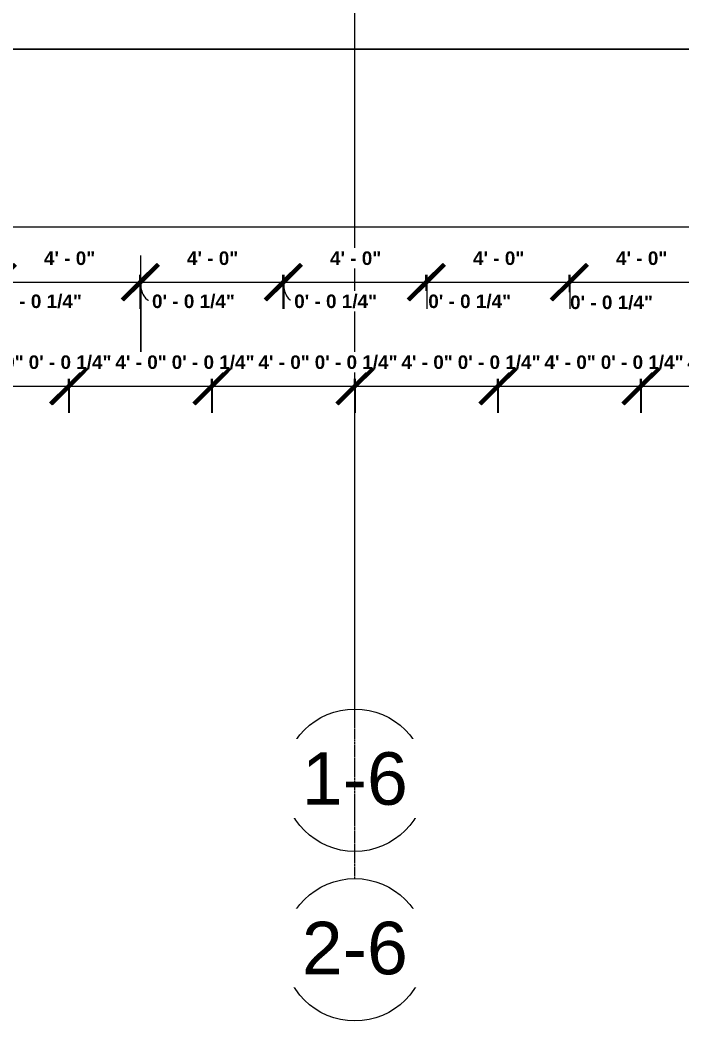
# Model space of a CAD drawing. Header units: inches. Extents: x 23906 to 26777, y -23220 to -20467.
# Drawn here: x 24709.9 to 24933.3, y -23219.7 to -22882.3 of the extents above; entities that cross this region are included whole.
import ezdxf

# ---------------------------------------------------------------- set-up
doc = ezdxf.new("R2010")
doc.units = ezdxf.units.IN
doc.header["$MEASUREMENT"] = 0
doc.linetypes.add('Grid Line 1_2_', pattern=[0.875, 0.5, -0.125, 0.125, -0.125])
for name, color, linetype, lineweight in [('A-ANNO-DIMS', 211, 'Continuous', 9), ('A-ANNO-DIMS-96', 211, 'Continuous', 9), ('A-SITE-ROAD', 130, 'Continuous', 20), ('A-SITE-SWLK', 140, 'Continuous', 20), ('C-TOPO', 7, 'Continuous', 20), ('S-GRID', 1, 'Continuous', 9), ('S-GRID-IDEN', 1, 'Continuous', 9)]:
    doc.layers.add(name, color=color, linetype=linetype, lineweight=lineweight)
doc.styles.add('Arial', font='arial.ttf', dxfattribs={"height": 17.703593})
doc.styles.add('Arial_B_1', font='arialbd.ttf', dxfattribs={"height": 4.566403})
doc.dimstyles.new('OD_Dimension_2_1', dxfattribs={"dimscale": 12, "dimtxt": 4.5, "dimasz": 1, "dimexe": 0.75, "dimexo": 0.5, "dimgap": 0.375, "dimtad": 1, "dimdec": 4, "dimrnd": 0.0625, "dimzin": 1, "dimdsep": 46, "dimlunit": 4, "dimtxsty": 'Arial_B_1', "dimblk1": 'OBLIQUE', "dimblk2": 'OBLIQUE', "dimsah": 1, "dimcen": 0.09, "dimdle": 0.75, "dimazin": 0, "dimtfac": 1, "dimtdec": 4, "dimtix": 1, "dimtmove": 1, "dimatfit": 3, "dimfxl": 1, "dimtvp": 1, "dimtfill": 1, "dimfrac": 2, "dimtolj": 1, "dimtzin": 0, "dimlwd": 13, "dimlwe": 13, "dimarcsym": 2})
doc.dimstyles.new('OD_Dimension_2_2', dxfattribs={"dimscale": 12, "dimtxt": 4.5, "dimasz": 1, "dimexe": 0.75, "dimexo": 0.5, "dimgap": 0.375, "dimtad": 1, "dimdec": 4, "dimrnd": 0.0625, "dimzin": 1, "dimdsep": 46, "dimlunit": 4, "dimtxsty": 'Arial_B_1', "dimblk1": 'OBLIQUE', "dimblk2": 'OBLIQUE', "dimsah": 1, "dimcen": 0.09, "dimdle": 0.75, "dimazin": 0, "dimtfac": 1, "dimtdec": 4, "dimtix": 1, "dimtmove": 0, "dimatfit": 3, "dimfxl": 1, "dimtvp": 1, "dimtfill": 1, "dimfrac": 2, "dimtolj": 1, "dimtzin": 0, "dimlwd": 13, "dimlwe": 13, "dimarcsym": 2})

# ---------------------------------------------------------------- blocks, each defined once
blk = doc.blocks.new('Grid - Grid Head - Circle-14747-Enlarged First Floor Plan _East_')
at = {"layer": 'S-GRID-IDEN'}
blk.add_circle((0, 0), 0.25, dxfattribs=at)
blk = doc.blocks.new('DIMBLOCK111-Enlarged First Floor Plan _East_')
at = {"layer": 'A-ANNO-DIMS-96', "lineweight": 50}
for p, q in [((24702.14, -22970.65), (24708.14, -22964.65)), ((24702.39, -22970.65), (24708.39, -22964.65)), ((24702.14, -22970.65), (24696.14, -22976.65)), ((24702.39, -22970.65), (24696.39, -22976.65))]:
    blk.add_line(p, q, dxfattribs=at)
at = {"layer": 'A-ANNO-DIMS-96', "lineweight": 13}
for p, q in [((24702.14, -22968.16), (24702.14, -22979.65)), ((24702.14, -22970.65), (24702.14, -22968.16)), ((24702.39, -22968.16), (24702.39, -22979.65)), ((24702.39, -22970.65), (24702.39, -22968.16)), ((24702.14, -22970.65), (24702.39, -22970.65))]:
    blk.add_line(p, q, dxfattribs=at)
blk.add_ellipse((24702.85, -22970.65), major_axis=(0, 6.44), ratio=0.090659, start_param=1.570796, end_param=3.141593, dxfattribs=at)
at = {"layer": 'A-ANNO-DIMS-96', "color": 0, "lineweight": 13, "insert": (24702.85, -22974.81), "char_height": 4.5664, "width": 32.4857, "attachment_point": 1, "line_spacing_factor": 0.938532, "style": 'Arial_B_1', "bg_fill": 3, "box_fill_scale": 1.25, "bg_fill_color": 0, "bg_fill_transparency": 0}
blk.add_mtext('0\' - 0 1/4"', dxfattribs=at)
blk = doc.blocks.new('_Oblique')
at = {"color": 0, "linetype": 'ByBlock', "lineweight": -2}
blk.add_line((-0.5, -0.5), (0.5, 0.5), dxfattribs=at)
blk = doc.blocks.new('DIMBLOCK112-Enlarged First Floor Plan _East_')
at = {"layer": 'A-ANNO-DIMS-96', "lineweight": 50}
for p, q in [((24702.39, -22970.65), (24708.39, -22964.65)), ((24750.39, -22970.65), (24756.39, -22964.65)), ((24702.39, -22970.65), (24696.39, -22976.65)), ((24750.39, -22970.65), (24744.39, -22976.65))]:
    blk.add_line(p, q, dxfattribs=at)
at = {"layer": 'A-ANNO-DIMS-96', "lineweight": 13}
for p, q in [((24702.39, -22968.16), (24702.39, -22979.65)), ((24702.39, -22970.65), (24702.39, -22968.16)), ((24750.39, -22968.16), (24750.39, -22979.65)), ((24750.39, -22970.65), (24750.39, -22968.16)), ((24702.39, -22970.65), (24750.39, -22970.65))]:
    blk.add_line(p, q, dxfattribs=at)
at = {"layer": 'A-ANNO-DIMS-96', "color": 0, "lineweight": 13, "insert": (24718, -22960.29), "char_height": 4.566, "width": 20.1429, "attachment_point": 1, "line_spacing_factor": 0.938532, "style": 'Arial_B_1', "bg_fill": 3, "box_fill_scale": 1.25, "bg_fill_color": 0, "bg_fill_transparency": 0}
blk.add_mtext('4\' - 0"', dxfattribs=at)
blk = doc.blocks.new('DIMBLOCK113-Enlarged First Floor Plan _East_')
at = {"layer": 'A-ANNO-DIMS-96', "lineweight": 13}
for p, q in [((24750.64, -22998.63), (24750.64, -22961.65)), ((24750.39, -22968.16), (24750.39, -22979.65)), ((24750.39, -22970.65), (24750.39, -22968.16)), ((24750.39, -22970.65), (24750.64, -22970.65)), ((24750.64, -22970.65), (24750.64, -22998.63))]:
    blk.add_line(p, q, dxfattribs=at)
at = {"layer": 'A-ANNO-DIMS-96', "lineweight": 50}
for p, q in [((24750.39, -22970.65), (24756.39, -22964.65)), ((24750.64, -22970.65), (24756.64, -22964.65)), ((24750.39, -22970.65), (24744.39, -22976.65)), ((24750.64, -22970.65), (24744.64, -22976.65))]:
    blk.add_line(p, q, dxfattribs=at)
at = {"layer": 'A-ANNO-DIMS-96', "lineweight": 13}
blk.add_ellipse((24754.46, -22970.65), major_axis=(0, 6.44), ratio=0.612706, start_param=1.570796, end_param=3.141593, dxfattribs=at)
at = {"layer": 'A-ANNO-DIMS-96', "color": 0, "lineweight": 13, "insert": (24754.46, -22974.81), "char_height": 4.5664, "width": 32.4857, "attachment_point": 1, "line_spacing_factor": 0.938532, "style": 'Arial_B_1', "bg_fill": 3, "box_fill_scale": 1.25, "bg_fill_color": 0, "bg_fill_transparency": 0}
blk.add_mtext('0\' - 0 1/4"', dxfattribs=at)
blk = doc.blocks.new('DIMBLOCK114-Enlarged First Floor Plan _East_')
at = {"layer": 'A-ANNO-DIMS-96', "lineweight": 13}
for p, q in [((24750.64, -22998.63), (24750.64, -22961.65)), ((24798.64, -22968.16), (24798.64, -22979.65)), ((24798.64, -22970.65), (24798.64, -22968.16)), ((24750.64, -22970.65), (24798.64, -22970.65)), ((24750.64, -22970.65), (24750.64, -22998.63))]:
    blk.add_line(p, q, dxfattribs=at)
at = {"layer": 'A-ANNO-DIMS-96', "lineweight": 50}
for p, q in [((24750.64, -22970.65), (24756.64, -22964.65)), ((24798.64, -22970.65), (24804.64, -22964.65)), ((24750.64, -22970.65), (24744.64, -22976.65)), ((24798.64, -22970.65), (24792.64, -22976.65))]:
    blk.add_line(p, q, dxfattribs=at)
at = {"layer": 'A-ANNO-DIMS-96', "color": 0, "lineweight": 13, "insert": (24766.25, -22960.29), "char_height": 4.566, "width": 20.1429, "attachment_point": 1, "line_spacing_factor": 0.938532, "style": 'Arial_B_1', "bg_fill": 3, "box_fill_scale": 1.25, "bg_fill_color": 0, "bg_fill_transparency": 0}
blk.add_mtext('4\' - 0"', dxfattribs=at)
blk = doc.blocks.new('DIMBLOCK115-Enlarged First Floor Plan _East_')
at = {"layer": 'A-ANNO-DIMS-96', "lineweight": 50}
for p, q in [((24798.64, -22970.65), (24804.64, -22964.65)), ((24798.89, -22970.65), (24804.89, -22964.65)), ((24798.64, -22970.65), (24792.64, -22976.65)), ((24798.89, -22970.65), (24792.89, -22976.65))]:
    blk.add_line(p, q, dxfattribs=at)
at = {"layer": 'A-ANNO-DIMS-96', "lineweight": 13}
for p, q in [((24798.64, -22968.16), (24798.64, -22979.65)), ((24798.64, -22970.65), (24798.64, -22968.16)), ((24798.89, -22968.16), (24798.89, -22979.65)), ((24798.89, -22970.65), (24798.89, -22968.16)), ((24798.64, -22970.65), (24798.89, -22970.65))]:
    blk.add_line(p, q, dxfattribs=at)
blk.add_ellipse((24802.43, -22970.65), major_axis=(0, 6.44), ratio=0.568342, start_param=1.570796, end_param=3.141593, dxfattribs=at)
at = {"layer": 'A-ANNO-DIMS-96', "color": 0, "lineweight": 13, "insert": (24802.43, -22974.81), "char_height": 4.5664, "width": 32.4857, "attachment_point": 1, "line_spacing_factor": 0.938532, "style": 'Arial_B_1', "bg_fill": 3, "box_fill_scale": 1.25, "bg_fill_color": 0, "bg_fill_transparency": 0}
blk.add_mtext('0\' - 0 1/4"', dxfattribs=at)
blk = doc.blocks.new('DIMBLOCK116-Enlarged First Floor Plan _East_')
at = {"layer": 'A-ANNO-DIMS-96', "lineweight": 50}
for p, q in [((24798.89, -22970.65), (24804.89, -22964.65)), ((24846.89, -22970.65), (24852.89, -22964.65)), ((24798.89, -22970.65), (24792.89, -22976.65)), ((24846.89, -22970.65), (24840.89, -22976.65))]:
    blk.add_line(p, q, dxfattribs=at)
at = {"layer": 'A-ANNO-DIMS-96', "lineweight": 13}
for p, q in [((24798.89, -22968.16), (24798.89, -22979.65)), ((24798.89, -22970.65), (24798.89, -22968.16)), ((24846.89, -22968.16), (24846.89, -22979.65)), ((24846.89, -22970.65), (24846.89, -22968.16)), ((24798.89, -22970.65), (24846.89, -22970.65))]:
    blk.add_line(p, q, dxfattribs=at)
at = {"layer": 'A-ANNO-DIMS-96', "color": 0, "lineweight": 13, "insert": (24814.5, -22960.29), "char_height": 4.566, "width": 20.1429, "attachment_point": 1, "line_spacing_factor": 0.938532, "style": 'Arial_B_1', "bg_fill": 3, "box_fill_scale": 1.25, "bg_fill_color": 0, "bg_fill_transparency": 0}
blk.add_mtext('4\' - 0"', dxfattribs=at)
blk = doc.blocks.new('DIMBLOCK117-Enlarged First Floor Plan _East_')
at = {"layer": 'A-ANNO-DIMS-96', "lineweight": 50}
for p, q in [((24846.89, -22970.65), (24852.89, -22964.65)), ((24847.14, -22970.65), (24853.14, -22964.65)), ((24846.89, -22970.65), (24840.89, -22976.65)), ((24847.14, -22970.65), (24841.14, -22976.65))]:
    blk.add_line(p, q, dxfattribs=at)
at = {"layer": 'A-ANNO-DIMS-96', "lineweight": 13}
for p, q in [((24846.89, -22968.16), (24846.89, -22979.65)), ((24846.89, -22970.65), (24846.89, -22968.16)), ((24847.14, -22968.16), (24847.14, -22979.65)), ((24847.14, -22970.65), (24847.14, -22968.16)), ((24846.89, -22970.65), (24847.14, -22970.65))]:
    blk.add_line(p, q, dxfattribs=at)
blk.add_ellipse((24847.66, -22970.65), major_axis=(0, 6.44), ratio=0.10061, start_param=1.570796, end_param=3.141593, dxfattribs=at)
at = {"layer": 'A-ANNO-DIMS-96', "color": 0, "lineweight": 13, "insert": (24847.66, -22974.81), "char_height": 4.5664, "width": 32.4857, "attachment_point": 1, "line_spacing_factor": 0.938532, "style": 'Arial_B_1', "bg_fill": 3, "box_fill_scale": 1.25, "bg_fill_color": 0, "bg_fill_transparency": 0}
blk.add_mtext('0\' - 0 1/4"', dxfattribs=at)
blk = doc.blocks.new('DIMBLOCK118-Enlarged First Floor Plan _East_')
at = {"layer": 'A-ANNO-DIMS-96', "lineweight": 50}
for p, q in [((24847.14, -22970.65), (24853.14, -22964.65)), ((24895.14, -22970.65), (24901.14, -22964.65)), ((24847.14, -22970.65), (24841.14, -22976.65)), ((24895.14, -22970.65), (24889.14, -22976.65))]:
    blk.add_line(p, q, dxfattribs=at)
at = {"layer": 'A-ANNO-DIMS-96', "lineweight": 13}
for p, q in [((24847.14, -22968.16), (24847.14, -22979.65)), ((24847.14, -22970.65), (24847.14, -22968.16)), ((24895.14, -22968.16), (24895.14, -22979.65)), ((24895.14, -22970.65), (24895.14, -22968.16)), ((24847.14, -22970.65), (24895.14, -22970.65))]:
    blk.add_line(p, q, dxfattribs=at)
at = {"layer": 'A-ANNO-DIMS-96', "color": 0, "lineweight": 13, "insert": (24862.75, -22960.29), "char_height": 4.566, "width": 20.1429, "attachment_point": 1, "line_spacing_factor": 0.938532, "style": 'Arial_B_1', "bg_fill": 3, "box_fill_scale": 1.25, "bg_fill_color": 0, "bg_fill_transparency": 0}
blk.add_mtext('4\' - 0"', dxfattribs=at)
blk = doc.blocks.new('DIMBLOCK119-Enlarged First Floor Plan _East_')
at = {"layer": 'A-ANNO-DIMS-96', "lineweight": 50}
for p, q in [((24895.14, -22970.65), (24901.14, -22964.65)), ((24895.39, -22970.65), (24901.39, -22964.65)), ((24895.14, -22970.65), (24889.14, -22976.65)), ((24895.39, -22970.65), (24889.39, -22976.65))]:
    blk.add_line(p, q, dxfattribs=at)
at = {"layer": 'A-ANNO-DIMS-96', "lineweight": 13}
for p, q in [((24895.14, -22968.16), (24895.14, -22979.65)), ((24895.14, -22970.65), (24895.14, -22968.16)), ((24895.39, -22968.16), (24895.39, -22979.65)), ((24895.39, -22970.65), (24895.39, -22968.16)), ((24895.14, -22970.65), (24895.39, -22970.65))]:
    blk.add_line(p, q, dxfattribs=at)
blk.add_ellipse((24895.5, -22970.65), major_axis=(0, 6.8), ratio=0.034815, start_param=1.570796, end_param=3.141593, dxfattribs=at)
at = {"layer": 'A-ANNO-DIMS-96', "color": 0, "lineweight": 13, "insert": (24895.5, -22975.16), "char_height": 4.5664, "width": 32.4857, "attachment_point": 1, "line_spacing_factor": 0.938532, "style": 'Arial_B_1', "bg_fill": 3, "box_fill_scale": 1.25, "bg_fill_color": 0, "bg_fill_transparency": 0}
blk.add_mtext('0\' - 0 1/4"', dxfattribs=at)
blk = doc.blocks.new('DIMBLOCK120-Enlarged First Floor Plan _East_')
at = {"layer": 'A-ANNO-DIMS-96', "lineweight": 50}
for p, q in [((24895.39, -22970.65), (24901.39, -22964.65)), ((24943.39, -22970.65), (24949.39, -22964.65)), ((24895.39, -22970.65), (24889.39, -22976.65)), ((24943.39, -22970.65), (24937.39, -22976.65))]:
    blk.add_line(p, q, dxfattribs=at)
at = {"layer": 'A-ANNO-DIMS-96', "lineweight": 13}
for p, q in [((24895.39, -22968.16), (24895.39, -22979.65)), ((24895.39, -22970.65), (24895.39, -22968.16)), ((24943.39, -22968.16), (24943.39, -22979.65)), ((24943.39, -22970.65), (24943.39, -22968.16)), ((24895.39, -22970.65), (24943.39, -22970.65))]:
    blk.add_line(p, q, dxfattribs=at)
at = {"layer": 'A-ANNO-DIMS-96', "color": 0, "lineweight": 13, "insert": (24911, -22960.29), "char_height": 4.566, "width": 20.1429, "attachment_point": 1, "line_spacing_factor": 0.938532, "style": 'Arial_B_1', "bg_fill": 3, "box_fill_scale": 1.25, "bg_fill_color": 0, "bg_fill_transparency": 0}
blk.add_mtext('4\' - 0"', dxfattribs=at)
blk = doc.blocks.new('DIMBLOCK208-Enlarged First Floor Plan _East_')
at = {"layer": 'A-ANNO-DIMS-96', "lineweight": 50}
for p, q in [((24678.27, -23005.69), (24684.27, -22999.69)), ((24726.27, -23005.69), (24732.27, -22999.69)), ((24678.27, -23005.69), (24672.27, -23011.69)), ((24726.27, -23005.69), (24720.27, -23011.69))]:
    blk.add_line(p, q, dxfattribs=at)
at = {"layer": 'A-ANNO-DIMS-96', "lineweight": 13}
for p, q in [((24678.27, -23003.2), (24678.27, -23014.69)), ((24678.27, -23005.69), (24678.27, -23003.2)), ((24726.27, -23003.2), (24726.27, -23014.69)), ((24726.27, -23005.69), (24726.27, -23003.2)), ((24678.27, -23005.69), (24726.27, -23005.69))]:
    blk.add_line(p, q, dxfattribs=at)
at = {"layer": 'A-ANNO-DIMS-96', "color": 0, "lineweight": 13, "insert": (24693.87, -22995.33), "char_height": 4.566, "width": 20.1429, "attachment_point": 1, "line_spacing_factor": 0.938532, "style": 'Arial_B_1', "bg_fill": 3, "box_fill_scale": 1.25, "bg_fill_color": 0, "bg_fill_transparency": 0}
blk.add_mtext('4\' - 0"', dxfattribs=at)
blk = doc.blocks.new('DIMBLOCK209-Enlarged First Floor Plan _East_')
at = {"layer": 'A-ANNO-DIMS-96', "lineweight": 50}
for p, q in [((24726.27, -23005.69), (24732.27, -22999.69)), ((24726.52, -23005.69), (24732.52, -22999.69)), ((24726.27, -23005.69), (24720.27, -23011.69)), ((24726.52, -23005.69), (24720.52, -23011.69))]:
    blk.add_line(p, q, dxfattribs=at)
at = {"layer": 'A-ANNO-DIMS-96', "lineweight": 13}
for p, q in [((24726.27, -23003.2), (24726.27, -23014.69)), ((24726.27, -23005.69), (24726.27, -23003.2)), ((24726.52, -23003.2), (24726.52, -23014.69)), ((24726.52, -23005.69), (24726.52, -23003.2)), ((24726.27, -23005.69), (24726.52, -23005.69))]:
    blk.add_line(p, q, dxfattribs=at)
at = {"layer": 'A-ANNO-DIMS-96', "color": 0, "lineweight": 13, "insert": (24712.85, -22995.33), "char_height": 4.5664, "width": 32.4857, "attachment_point": 1, "line_spacing_factor": 0.938532, "style": 'Arial_B_1', "bg_fill": 3, "box_fill_scale": 1.25, "bg_fill_color": 0, "bg_fill_transparency": 0}
blk.add_mtext('0\' - 0 1/4"', dxfattribs=at)
blk = doc.blocks.new('DIMBLOCK210-Enlarged First Floor Plan _East_')
at = {"layer": 'A-ANNO-DIMS-96', "lineweight": 50}
for p, q in [((24726.52, -23005.69), (24732.52, -22999.69)), ((24774.52, -23005.69), (24780.52, -22999.69)), ((24726.52, -23005.69), (24720.52, -23011.69)), ((24774.52, -23005.69), (24768.52, -23011.69))]:
    blk.add_line(p, q, dxfattribs=at)
at = {"layer": 'A-ANNO-DIMS-96', "lineweight": 13}
for p, q in [((24726.52, -23003.2), (24726.52, -23014.69)), ((24726.52, -23005.69), (24726.52, -23003.2)), ((24774.52, -23003.2), (24774.52, -23014.69)), ((24774.52, -23005.69), (24774.52, -23003.2)), ((24726.52, -23005.69), (24774.52, -23005.69))]:
    blk.add_line(p, q, dxfattribs=at)
at = {"layer": 'A-ANNO-DIMS-96', "color": 0, "lineweight": 13, "insert": (24742.12, -22995.33), "char_height": 4.566, "width": 20.1429, "attachment_point": 1, "line_spacing_factor": 0.938532, "style": 'Arial_B_1', "bg_fill": 3, "box_fill_scale": 1.25, "bg_fill_color": 0, "bg_fill_transparency": 0}
blk.add_mtext('4\' - 0"', dxfattribs=at)
blk = doc.blocks.new('DIMBLOCK211-Enlarged First Floor Plan _East_')
at = {"layer": 'A-ANNO-DIMS-96', "lineweight": 50}
for p, q in [((24774.52, -23005.69), (24780.52, -22999.69)), ((24774.77, -23005.69), (24780.77, -22999.69)), ((24774.52, -23005.69), (24768.52, -23011.69)), ((24774.77, -23005.69), (24768.77, -23011.69))]:
    blk.add_line(p, q, dxfattribs=at)
at = {"layer": 'A-ANNO-DIMS-96', "lineweight": 13}
for p, q in [((24774.52, -23003.2), (24774.52, -23014.69)), ((24774.52, -23005.69), (24774.52, -23003.2)), ((24774.77, -23003.2), (24774.77, -23014.69)), ((24774.77, -23005.69), (24774.77, -23003.2)), ((24774.52, -23005.69), (24774.77, -23005.69))]:
    blk.add_line(p, q, dxfattribs=at)
at = {"layer": 'A-ANNO-DIMS-96', "color": 0, "lineweight": 13, "insert": (24761.1, -22995.33), "char_height": 4.5664, "width": 32.4857, "attachment_point": 1, "line_spacing_factor": 0.938532, "style": 'Arial_B_1', "bg_fill": 3, "box_fill_scale": 1.25, "bg_fill_color": 0, "bg_fill_transparency": 0}
blk.add_mtext('0\' - 0 1/4"', dxfattribs=at)
blk = doc.blocks.new('DIMBLOCK212-Enlarged First Floor Plan _East_')
at = {"layer": 'A-ANNO-DIMS-96', "lineweight": 50}
for p, q in [((24774.77, -23005.69), (24780.77, -22999.69)), ((24822.77, -23005.69), (24828.77, -22999.69)), ((24774.77, -23005.69), (24768.77, -23011.69)), ((24822.77, -23005.69), (24816.77, -23011.69))]:
    blk.add_line(p, q, dxfattribs=at)
at = {"layer": 'A-ANNO-DIMS-96', "lineweight": 13}
for p, q in [((24774.77, -23003.2), (24774.77, -23014.69)), ((24774.77, -23005.69), (24774.77, -23003.2)), ((24822.77, -23003.2), (24822.77, -23014.69)), ((24822.77, -23005.69), (24822.77, -23003.2)), ((24774.77, -23005.69), (24822.77, -23005.69))]:
    blk.add_line(p, q, dxfattribs=at)
at = {"layer": 'A-ANNO-DIMS-96', "color": 0, "lineweight": 13, "insert": (24790.37, -22995.33), "char_height": 4.566, "width": 20.1429, "attachment_point": 1, "line_spacing_factor": 0.938532, "style": 'Arial_B_1', "bg_fill": 3, "box_fill_scale": 1.25, "bg_fill_color": 0, "bg_fill_transparency": 0}
blk.add_mtext('4\' - 0"', dxfattribs=at)
blk = doc.blocks.new('DIMBLOCK213-Enlarged First Floor Plan _East_')
at = {"layer": 'A-ANNO-DIMS-96', "lineweight": 50}
for p, q in [((24822.77, -23005.69), (24828.77, -22999.69)), ((24823.02, -23005.69), (24829.02, -22999.69)), ((24822.77, -23005.69), (24816.77, -23011.69)), ((24823.02, -23005.69), (24817.02, -23011.69))]:
    blk.add_line(p, q, dxfattribs=at)
at = {"layer": 'A-ANNO-DIMS-96', "lineweight": 13}
for p, q in [((24822.77, -23003.2), (24822.77, -23014.69)), ((24822.77, -23005.69), (24822.77, -23003.2)), ((24823.02, -23003.2), (24823.02, -23014.69)), ((24823.02, -23005.69), (24823.02, -23003.2)), ((24822.77, -23005.69), (24823.02, -23005.69))]:
    blk.add_line(p, q, dxfattribs=at)
at = {"layer": 'A-ANNO-DIMS-96', "color": 0, "lineweight": 13, "insert": (24809.35, -22995.33), "char_height": 4.5664, "width": 32.4857, "attachment_point": 1, "line_spacing_factor": 0.938532, "style": 'Arial_B_1', "bg_fill": 3, "box_fill_scale": 1.25, "bg_fill_color": 0, "bg_fill_transparency": 0}
blk.add_mtext('0\' - 0 1/4"', dxfattribs=at)
blk = doc.blocks.new('DIMBLOCK214-Enlarged First Floor Plan _East_')
at = {"layer": 'A-ANNO-DIMS-96', "lineweight": 50}
for p, q in [((24823.02, -23005.69), (24829.02, -22999.69)), ((24871.02, -23005.69), (24877.02, -22999.69)), ((24823.02, -23005.69), (24817.02, -23011.69)), ((24871.02, -23005.69), (24865.02, -23011.69))]:
    blk.add_line(p, q, dxfattribs=at)
at = {"layer": 'A-ANNO-DIMS-96', "lineweight": 13}
for p, q in [((24823.02, -23003.2), (24823.02, -23014.69)), ((24823.02, -23005.69), (24823.02, -23003.2)), ((24871.02, -23003.2), (24871.02, -23014.69)), ((24871.02, -23005.69), (24871.02, -23003.2)), ((24823.02, -23005.69), (24871.02, -23005.69))]:
    blk.add_line(p, q, dxfattribs=at)
at = {"layer": 'A-ANNO-DIMS-96', "color": 0, "lineweight": 13, "insert": (24838.62, -22995.33), "char_height": 4.566, "width": 20.1429, "attachment_point": 1, "line_spacing_factor": 0.938532, "style": 'Arial_B_1', "bg_fill": 3, "box_fill_scale": 1.25, "bg_fill_color": 0, "bg_fill_transparency": 0}
blk.add_mtext('4\' - 0"', dxfattribs=at)
blk = doc.blocks.new('DIMBLOCK215-Enlarged First Floor Plan _East_')
at = {"layer": 'A-ANNO-DIMS-96', "lineweight": 50}
for p, q in [((24871.02, -23005.69), (24877.02, -22999.69)), ((24871.27, -23005.69), (24877.27, -22999.69)), ((24871.02, -23005.69), (24865.02, -23011.69)), ((24871.27, -23005.69), (24865.27, -23011.69))]:
    blk.add_line(p, q, dxfattribs=at)
at = {"layer": 'A-ANNO-DIMS-96', "lineweight": 13}
for p, q in [((24871.02, -23003.2), (24871.02, -23014.69)), ((24871.02, -23005.69), (24871.02, -23003.2)), ((24871.27, -23003.2), (24871.27, -23014.69)), ((24871.27, -23005.69), (24871.27, -23003.2)), ((24871.02, -23005.69), (24871.27, -23005.69))]:
    blk.add_line(p, q, dxfattribs=at)
at = {"layer": 'A-ANNO-DIMS-96', "color": 0, "lineweight": 13, "insert": (24857.6, -22995.33), "char_height": 4.5664, "width": 32.4857, "attachment_point": 1, "line_spacing_factor": 0.938532, "style": 'Arial_B_1', "bg_fill": 3, "box_fill_scale": 1.25, "bg_fill_color": 0, "bg_fill_transparency": 0}
blk.add_mtext('0\' - 0 1/4"', dxfattribs=at)
blk = doc.blocks.new('DIMBLOCK216-Enlarged First Floor Plan _East_')
at = {"layer": 'A-ANNO-DIMS-96', "lineweight": 50}
for p, q in [((24871.27, -23005.69), (24877.27, -22999.69)), ((24919.27, -23005.69), (24925.27, -22999.69)), ((24871.27, -23005.69), (24865.27, -23011.69)), ((24919.27, -23005.69), (24913.27, -23011.69))]:
    blk.add_line(p, q, dxfattribs=at)
at = {"layer": 'A-ANNO-DIMS-96', "lineweight": 13}
for p, q in [((24871.27, -23003.2), (24871.27, -23014.69)), ((24871.27, -23005.69), (24871.27, -23003.2)), ((24919.27, -23003.2), (24919.27, -23014.69)), ((24919.27, -23005.69), (24919.27, -23003.2)), ((24871.27, -23005.69), (24919.27, -23005.69))]:
    blk.add_line(p, q, dxfattribs=at)
at = {"layer": 'A-ANNO-DIMS-96', "color": 0, "lineweight": 13, "insert": (24886.87, -22995.33), "char_height": 4.566, "width": 20.1429, "attachment_point": 1, "line_spacing_factor": 0.938532, "style": 'Arial_B_1', "bg_fill": 3, "box_fill_scale": 1.25, "bg_fill_color": 0, "bg_fill_transparency": 0}
blk.add_mtext('4\' - 0"', dxfattribs=at)
blk = doc.blocks.new('DIMBLOCK217-Enlarged First Floor Plan _East_')
at = {"layer": 'A-ANNO-DIMS-96', "lineweight": 50}
for p, q in [((24919.27, -23005.69), (24925.27, -22999.69)), ((24919.52, -23005.69), (24925.52, -22999.69)), ((24919.27, -23005.69), (24913.27, -23011.69)), ((24919.52, -23005.69), (24913.52, -23011.69))]:
    blk.add_line(p, q, dxfattribs=at)
at = {"layer": 'A-ANNO-DIMS-96', "lineweight": 13}
for p, q in [((24919.27, -23003.2), (24919.27, -23014.69)), ((24919.27, -23005.69), (24919.27, -23003.2)), ((24919.52, -23003.2), (24919.52, -23014.69)), ((24919.52, -23005.69), (24919.52, -23003.2)), ((24919.27, -23005.69), (24919.52, -23005.69))]:
    blk.add_line(p, q, dxfattribs=at)
at = {"layer": 'A-ANNO-DIMS-96', "color": 0, "lineweight": 13, "insert": (24905.85, -22995.33), "char_height": 4.5664, "width": 32.4857, "attachment_point": 1, "line_spacing_factor": 0.938532, "style": 'Arial_B_1', "bg_fill": 3, "box_fill_scale": 1.25, "bg_fill_color": 0, "bg_fill_transparency": 0}
blk.add_mtext('0\' - 0 1/4"', dxfattribs=at)
blk = doc.blocks.new('DIMBLOCK218-Enlarged First Floor Plan _East_')
at = {"layer": 'A-ANNO-DIMS-96', "lineweight": 50}
for p, q in [((24919.52, -23005.69), (24925.52, -22999.69)), ((24967.52, -23005.69), (24973.52, -22999.69)), ((24919.52, -23005.69), (24913.52, -23011.69)), ((24967.52, -23005.69), (24961.52, -23011.69))]:
    blk.add_line(p, q, dxfattribs=at)
at = {"layer": 'A-ANNO-DIMS-96', "lineweight": 13}
for p, q in [((24919.52, -23003.2), (24919.52, -23014.69)), ((24919.52, -23005.69), (24919.52, -23003.2)), ((24967.52, -23003.2), (24967.52, -23014.69)), ((24967.52, -23005.69), (24967.52, -23003.2)), ((24919.52, -23005.69), (24967.52, -23005.69))]:
    blk.add_line(p, q, dxfattribs=at)
at = {"layer": 'A-ANNO-DIMS-96', "color": 0, "lineweight": 13, "insert": (24935.12, -22995.33), "char_height": 4.566, "width": 20.1429, "attachment_point": 1, "line_spacing_factor": 0.938532, "style": 'Arial_B_1', "bg_fill": 3, "box_fill_scale": 1.25, "bg_fill_color": 0, "bg_fill_transparency": 0}
blk.add_mtext('4\' - 0"', dxfattribs=at)

msp = doc.modelspace()

# ---------------------------------------------------------------- linework, layer by layer
at = {"layer": 'A-SITE-ROAD', "color": 43, "lineweight": 13}
msp.add_line((26158.89344, -22952.06748), (24207.10448, -22952.06748), dxfattribs=at)
at = {"layer": 'A-SITE-SWLK', "color": 43, "lineweight": 13}
msp.add_line((24244.01523, -22892.06748), (25981.01523, -22892.06748), dxfattribs=at)
at = {"layer": 'C-TOPO', "color": 43, "lineweight": 13}
for p, q in [((24244.01514, -22892.06689), (25981.0166, -22892.06689)), ((25981.0166, -22892.06689), (24244.01514, -22892.06689)), ((26363.89648, -22952.06689), (24207.10448, -22952.06689)), ((26284.88965, -22952.06689), (24207.10448, -22952.06689))]:
    msp.add_line(p, q, dxfattribs=at)
at = {"layer": 'S-GRID', "linetype": 'Grid Line 1_2_'}
msp.add_line((24822.89023, -23114.51771), (24822.89023, -20749.66023), dxfattribs=at)

# ---------------------------------------------------------------- block references
at = {"layer": 'S-GRID-IDEN', "xscale": 95.99999999999994, "yscale": 95.99999999999994, "zscale": 95.99999999999994}
for p in [(24822.89023, -23138.51771), (24822.89023, -23195.65854)]:
    msp.add_blockref('Grid - Grid Head - Circle-14747-Enlarged First Floor Plan _East_', p, dxfattribs=at)

# ---------------------------------------------------------------- dimensions: what is measured, and where the dimension line sits
at = {"layer": 'A-ANNO-DIMS', "lineweight": 13}
dim = msp.add_linear_dim(base=(24702.39023, -22970.64582), p1=(24702.14023, -22962.16053), p2=(24702.39023, -22962.16053), dimstyle='OD_Dimension_2_1', override={"dimpost": '<>', "dimfxl": 0.25}, dxfattribs=at)
dim.commit()
dim.dimension.update_dxf_attribs({"geometry": 'DIMBLOCK111-Enlarged First Floor Plan _East_', "text_midpoint": (24719.0921, -22977.85127), "dimtype": 160})
dim = msp.add_linear_dim(base=(24726.26523, -23005.68557), p1=(24678.26523, -22997.20029), p2=(24726.26523, -22997.20029), dimstyle='OD_Dimension_2_2', override={"dimpost": '<>', "dimfxl": 48}, dxfattribs=at)
dim.commit()
dim.dimension.update_dxf_attribs({"geometry": 'DIMBLOCK208-Enlarged First Floor Plan _East_', "text_midpoint": (24702.26523, -22998.85409)})

# ---------------------------------------------------------------- next in the draw order: texts
at = {"layer": 'S-GRID-IDEN', "char_height": 17.703593, "width": 42.552, "attachment_point": 2, "line_spacing_factor": 0.938532, "style": 'Arial', "bg_fill": 3, "box_fill_scale": 1.25, "bg_fill_color": 0, "bg_fill_transparency": 0}
for s, insert in [('1-6', (24822.88561, -23129.08084)), ('2-6', (24822.88561, -23186.22167))]:
    msp.add_mtext(s, dxfattribs=dict(at, insert=insert))

# ---------------------------------------------------------------- next in the draw order: dimensions: what is measured, and where the dimension line sits
at = {"layer": 'A-ANNO-DIMS', "lineweight": 13}
dim = msp.add_linear_dim(base=(24750.39023, -22970.64582), p1=(24702.39023, -22962.16053), p2=(24750.39023, -22962.16053), dimstyle='OD_Dimension_2_2', override={"dimpost": '<>', "dimfxl": 48}, dxfattribs=at)
dim.commit()
dim.dimension.update_dxf_attribs({"geometry": 'DIMBLOCK112-Enlarged First Floor Plan _East_', "text_midpoint": (24726.39023, -22963.81433)})

# ---------------------------------------------------------------- next in the draw order: linework, layer by layer
at = {"layer": 'S-GRID', "linetype": 'Grid Line 1_2_'}
msp.add_line((24822.89023, -23171.65854), (24822.89023, -20902.42781), dxfattribs=at)

# ---------------------------------------------------------------- next in the draw order: dimensions: what is measured, and where the dimension line sits
at = {"layer": 'A-ANNO-DIMS', "lineweight": 13}
dim = msp.add_linear_dim(base=(24750.64023, -22970.64582), p1=(24750.39023, -22962.16053), p2=(24750.64023, -22992.62731), dimstyle='OD_Dimension_2_1', override={"dimpost": '<>', "dimfxl": 30.467799}, dxfattribs=at)
dim.commit()
dim.dimension.update_dxf_attribs({"geometry": 'DIMBLOCK113-Enlarged First Floor Plan _East_', "text_midpoint": (24770.70506, -22977.85127), "dimtype": 160})

# ---------------------------------------------------------------- next in the draw order: dimensions: what is measured, and where the dimension line sits
dim = msp.add_linear_dim(base=(24798.64023, -22970.64582), p1=(24750.64023, -22992.62731), p2=(24798.64023, -22962.16053), dimstyle='OD_Dimension_2_2', override={"dimpost": '<>', "dimfxl": 56.852654}, dxfattribs=at)
dim.commit()
dim.dimension.update_dxf_attribs({"geometry": 'DIMBLOCK114-Enlarged First Floor Plan _East_', "text_midpoint": (24774.64023, -22963.81433)})

# ---------------------------------------------------------------- next in the draw order: dimensions: what is measured, and where the dimension line sits
dim = msp.add_linear_dim(base=(24798.89023, -22970.64582), p1=(24798.64023, -22962.16053), p2=(24798.89023, -22962.16053), dimstyle='OD_Dimension_2_1', override={"dimpost": '<>', "dimfxl": 0.25}, dxfattribs=at)
dim.commit()
dim.dimension.update_dxf_attribs({"geometry": 'DIMBLOCK115-Enlarged First Floor Plan _East_', "text_midpoint": (24818.66927, -22977.85127), "dimtype": 160})
dim = msp.add_linear_dim(base=(24726.51523, -23005.68557), p1=(24726.26523, -22997.20029), p2=(24726.51523, -22997.20029), dimstyle='OD_Dimension_2_2', override={"dimpost": '<>', "dimfxl": 0.25}, dxfattribs=at)
dim.commit()
dim.dimension.update_dxf_attribs({"geometry": 'DIMBLOCK209-Enlarged First Floor Plan _East_', "text_midpoint": (24726.39023, -22998.8245)})

# ---------------------------------------------------------------- next in the draw order: dimensions: what is measured, and where the dimension line sits
for base, p1, p2, picture, middle in [((24846.89023, -22970.64582), (24798.89023, -22962.16053), (24846.89023, -22962.16053), 'DIMBLOCK116-Enlarged First Floor Plan _East_', (24822.89023, -22963.81433)), ((24774.51523, -23005.68557), (24726.51523, -22997.20029), (24774.51523, -22997.20029), 'DIMBLOCK210-Enlarged First Floor Plan _East_', (24750.51523, -22998.85409))]:
    dim = msp.add_linear_dim(base=base, p1=p1, p2=p2, dimstyle='OD_Dimension_2_2', override={"dimpost": '<>', "dimfxl": 48}, dxfattribs=at)
    dim.commit()
    dim.dimension.update_dxf_attribs({"geometry": picture, "text_midpoint": middle})

# ---------------------------------------------------------------- next in the draw order: dimensions: what is measured, and where the dimension line sits
dim = msp.add_linear_dim(base=(24847.14023, -22970.64582), p1=(24846.89023, -22962.16053), p2=(24847.14023, -22962.16053), dimstyle='OD_Dimension_2_1', override={"dimpost": '<>', "dimfxl": 0.25}, dxfattribs=at)
dim.commit()
dim.dimension.update_dxf_attribs({"geometry": 'DIMBLOCK117-Enlarged First Floor Plan _East_', "text_midpoint": (24863.9062, -22977.85127), "dimtype": 160})
dim = msp.add_linear_dim(base=(24774.76523, -23005.68557), p1=(24774.51523, -22997.20029), p2=(24774.76523, -22997.20029), dimstyle='OD_Dimension_2_2', override={"dimpost": '<>', "dimfxl": 0.25}, dxfattribs=at)
dim.commit()
dim.dimension.update_dxf_attribs({"geometry": 'DIMBLOCK211-Enlarged First Floor Plan _East_', "text_midpoint": (24774.64023, -22998.8245)})

# ---------------------------------------------------------------- next in the draw order: dimensions: what is measured, and where the dimension line sits
for base, p1, p2, picture, middle in [((24895.14023, -22970.64582), (24847.14023, -22962.16053), (24895.14023, -22962.16053), 'DIMBLOCK118-Enlarged First Floor Plan _East_', (24871.14023, -22963.81433)), ((24822.76523, -23005.68557), (24774.76523, -22997.20029), (24822.76523, -22997.20029), 'DIMBLOCK212-Enlarged First Floor Plan _East_', (24798.76523, -22998.85409))]:
    dim = msp.add_linear_dim(base=base, p1=p1, p2=p2, dimstyle='OD_Dimension_2_2', override={"dimpost": '<>', "dimfxl": 48}, dxfattribs=at)
    dim.commit()
    dim.dimension.update_dxf_attribs({"geometry": picture, "text_midpoint": middle})

# ---------------------------------------------------------------- next in the draw order: dimensions: what is measured, and where the dimension line sits
dim = msp.add_linear_dim(base=(24895.39023, -22970.64582), p1=(24895.14023, -22962.16053), p2=(24895.39023, -22962.16053), dimstyle='OD_Dimension_2_1', override={"dimpost": '<>', "dimfxl": 0.25}, dxfattribs=at)
dim.commit()
dim.dimension.update_dxf_attribs({"geometry": 'DIMBLOCK119-Enlarged First Floor Plan _East_', "text_midpoint": (24911.74477, -22978.2077), "dimtype": 160})
dim = msp.add_linear_dim(base=(24823.01523, -23005.68557), p1=(24822.76523, -22997.20029), p2=(24823.01523, -22997.20029), dimstyle='OD_Dimension_2_2', override={"dimpost": '<>', "dimfxl": 0.25}, dxfattribs=at)
dim.commit()
dim.dimension.update_dxf_attribs({"geometry": 'DIMBLOCK213-Enlarged First Floor Plan _East_', "text_midpoint": (24822.89023, -22998.8245)})

# ---------------------------------------------------------------- next in the draw order: dimensions: what is measured, and where the dimension line sits
for base, p1, p2, picture, middle in [((24943.39023, -22970.64582), (24895.39023, -22962.16053), (24943.39023, -22962.16053), 'DIMBLOCK120-Enlarged First Floor Plan _East_', (24919.39023, -22963.81433)), ((24871.01523, -23005.68557), (24823.01523, -22997.20029), (24871.01523, -22997.20029), 'DIMBLOCK214-Enlarged First Floor Plan _East_', (24847.01523, -22998.85409))]:
    dim = msp.add_linear_dim(base=base, p1=p1, p2=p2, dimstyle='OD_Dimension_2_2', override={"dimpost": '<>', "dimfxl": 48}, dxfattribs=at)
    dim.commit()
    dim.dimension.update_dxf_attribs({"geometry": picture, "text_midpoint": middle})

# ---------------------------------------------------------------- next in the draw order: dimensions: what is measured, and where the dimension line sits
dim = msp.add_linear_dim(base=(24871.26523, -23005.68557), p1=(24871.01523, -22997.20029), p2=(24871.26523, -22997.20029), dimstyle='OD_Dimension_2_2', override={"dimpost": '<>', "dimfxl": 0.25}, dxfattribs=at)
dim.commit()
dim.dimension.update_dxf_attribs({"geometry": 'DIMBLOCK215-Enlarged First Floor Plan _East_', "text_midpoint": (24871.14023, -22998.8245)})

# ---------------------------------------------------------------- next in the draw order: dimensions: what is measured, and where the dimension line sits
dim = msp.add_linear_dim(base=(24919.26523, -23005.68557), p1=(24871.26523, -22997.20029), p2=(24919.26523, -22997.20029), dimstyle='OD_Dimension_2_2', override={"dimpost": '<>', "dimfxl": 48}, dxfattribs=at)
dim.commit()
dim.dimension.update_dxf_attribs({"geometry": 'DIMBLOCK216-Enlarged First Floor Plan _East_', "text_midpoint": (24895.26523, -22998.85409)})

# ---------------------------------------------------------------- next in the draw order: dimensions: what is measured, and where the dimension line sits
dim = msp.add_linear_dim(base=(24919.51523, -23005.68557), p1=(24919.26523, -22997.20029), p2=(24919.51523, -22997.20029), dimstyle='OD_Dimension_2_2', override={"dimpost": '<>', "dimfxl": 0.25}, dxfattribs=at)
dim.commit()
dim.dimension.update_dxf_attribs({"geometry": 'DIMBLOCK217-Enlarged First Floor Plan _East_', "text_midpoint": (24919.39023, -22998.8245)})

# ---------------------------------------------------------------- next in the draw order: dimensions: what is measured, and where the dimension line sits
dim = msp.add_linear_dim(base=(24967.51523, -23005.68557), p1=(24919.51523, -22997.20029), p2=(24967.51523, -22997.20029), dimstyle='OD_Dimension_2_2', override={"dimpost": '<>', "dimfxl": 48}, dxfattribs=at)
dim.commit()
dim.dimension.update_dxf_attribs({"geometry": 'DIMBLOCK218-Enlarged First Floor Plan _East_', "text_midpoint": (24943.51523, -22998.85409)})

doc.saveas('drawing.dxf')
